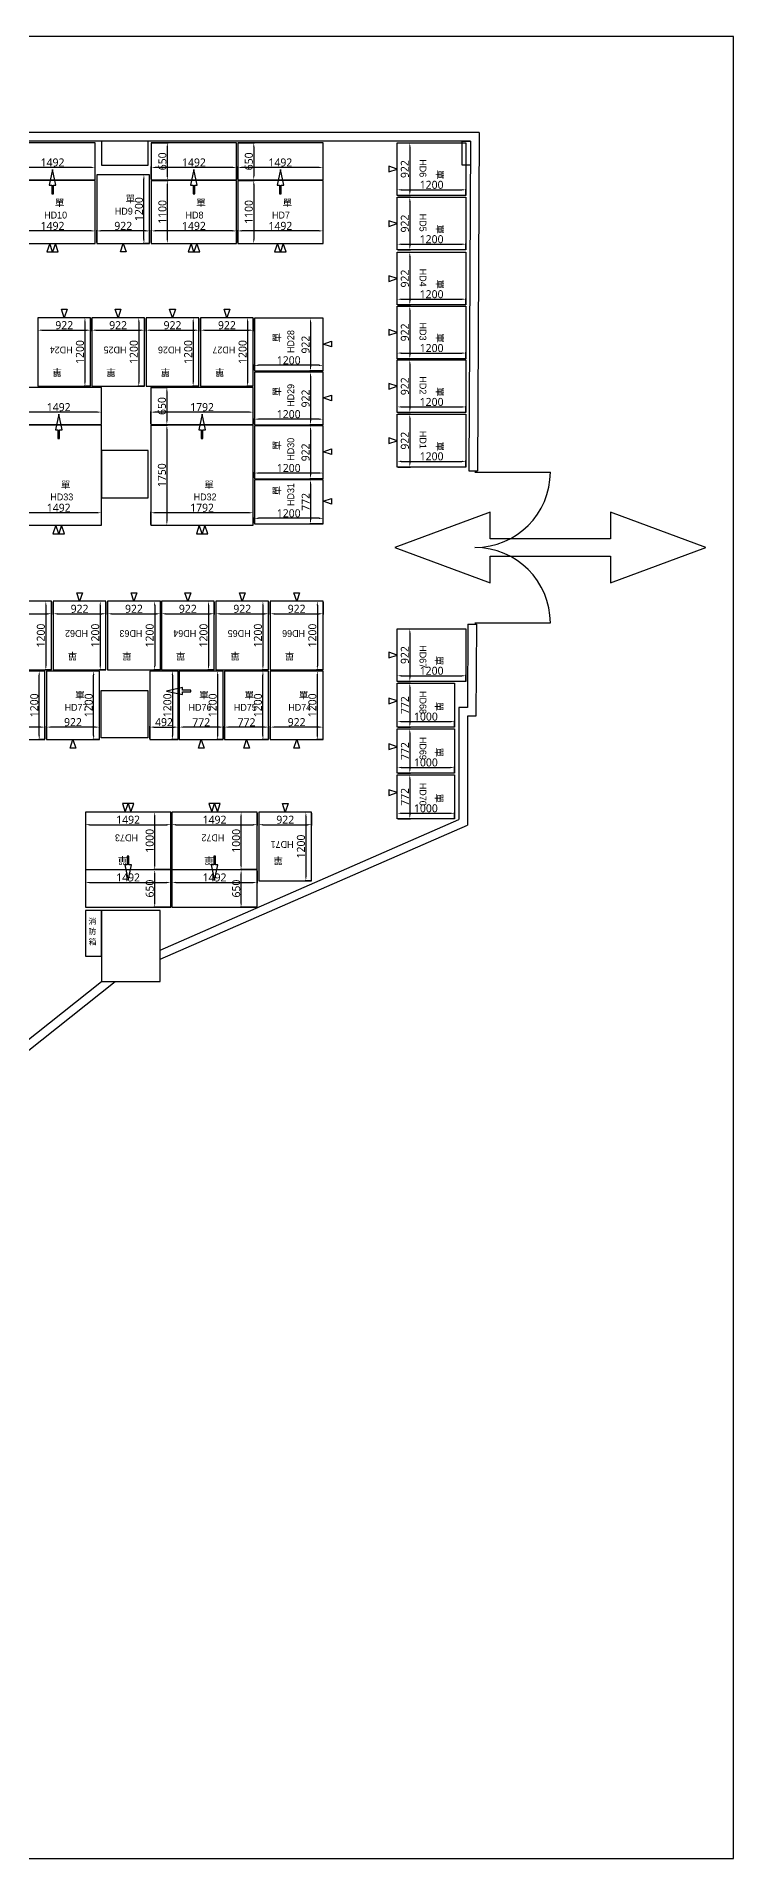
# Model space of a CAD drawing. Header units: millimetres. Extents: x 2061 to 57082, y 1374 to 33246.
# Drawn here: x 44886 to 57082, y 1374 to 33246 of the extents above; entities that cross this region are included whole.
import ezdxf

# ---------------------------------------------------------------- set-up
doc = ezdxf.new("R2010")
doc.units = ezdxf.units.MM
for name, color, linetype in [('a', 240, 'Continuous'), ('動線', 6, 'Continuous'), ('單層倉', 5, 'Continuous'), ('文字', 7, 'Continuous'), ('文字標註', 1, 'Continuous'), ('標註', 252, 'Continuous'), ('編號', 7, 'Continuous')]:
    doc.layers.add(name, color=color, linetype=linetype)
doc.styles.add('新細明體', font='PMingLiU.ttf')
doc.styles.add('黑體', font='Microsoft JhengHei.ttf')

msp = doc.modelspace()

# ---------------------------------------------------------------- linework, layer by layer
at = {"layer": 'a', "ltscale": 5}
for p, q in [((52633, 31566), (36902, 31566)), ((52633, 31566), (52600, 25646)), ((52482, 31416), (37052, 31416)), ((46022, 31416), (46022, 30996)), ((46842, 31416), (46022, 31416)), ((46842, 30996), (46842, 31416)), ((52332, 30996), (52332, 31416)), ((52332, 31416), (52482, 31416)), ((52482, 31416), (52450, 25646)), ((52482, 31416), (52482, 30996)), ((46022, 30996), (46842, 30996)), ((52482, 30996), (52332, 30996)), ((46022, 26006), (46022, 25176)), ((46842, 26006), (46022, 26006)), ((46842, 25176), (46842, 26006)), ((52450, 25646), (52600, 25646)), ((52557, 25626), (53877, 25626)), ((46022, 25176), (46842, 25176)), ((52435, 22966), (52427, 21506)), ((52435, 22966), (52585, 22966)), ((52557, 22986), (53877, 22986)), ((52585, 22966), (52576, 21356)), ((46017, 20976), (46017, 21806)), ((46017, 21806), (46837, 21806)), ((46837, 21806), (46837, 20976)), ((52427, 21506), (52277, 21506)), ((52277, 21506), (52277, 19546)), ((52576, 21356), (52427, 21356)), ((52427, 21356), (52427, 19448)), ((46837, 20976), (46017, 20976)), ((47052, 17266), (52277, 19546)), ((47052, 17103), (52427, 19448)), ((46022, 17956), (45744, 17956)), ((45744, 17956), (45744, 17156)), ((46022, 17956), (46022, 16717)), ((47052, 17956), (46022, 17956)), ((46022, 17156), (46022, 17956)), ((47052, 16717), (47052, 17956)), ((45744, 17156), (46022, 17156)), ((41822, 13381), (46022, 16717)), ((41822, 13190), (46263, 16717)), ((46022, 16717), (47052, 16717))]:
    msp.add_line(p, q, dxfattribs=at)
for centre, start, end in [((52557, 25626), 270, 0), ((52557, 22986), 0, 90)]:
    msp.add_arc(centre, 1320, start, end, dxfattribs=at)
at = {"layer": 'Defpoints', "ltscale": 5}
for p, q in [((57082, 33246), (2061, 33246)), ((57082, 1374), (57082, 33246)), ((2061, 1374), (57082, 1374))]:
    msp.add_line(p, q, dxfattribs=at)
at = {"layer": '動線', "lineweight": -3}
for p, q in [((45168, 30920), (45109, 30645)), ((45226, 30645), (45168, 30920)), ((47642, 30920), (47583, 30645)), ((47700, 30645), (47642, 30920)), ((49154, 30920), (49095, 30645)), ((49212, 30645), (49154, 30920)), ((51200, 30925), (51050, 30975)), ((51050, 30975), (51050, 30875)), ((51050, 30875), (51200, 30925)), ((45109, 30645), (45153, 30645)), ((45153, 30645), (45153, 30495)), ((45183, 30495), (45183, 30645)), ((45183, 30645), (45226, 30645)), ((47583, 30645), (47627, 30645)), ((47627, 30645), (47627, 30495)), ((47657, 30495), (47657, 30645)), ((47657, 30645), (47700, 30645)), ((49095, 30645), (49139, 30645)), ((49139, 30645), (49139, 30495)), ((49169, 30495), (49169, 30645)), ((49169, 30645), (49212, 30645)), ((45153, 30495), (45183, 30495)), ((47627, 30495), (47657, 30495)), ((49139, 30495), (49169, 30495)), ((51200, 29973), (51050, 30023)), ((51050, 30023), (51050, 29923)), ((51050, 29923), (51200, 29973)), ((45118, 29626), (45068, 29476)), ((45068, 29476), (45168, 29476)), ((45168, 29476), (45118, 29626)), ((45218, 29626), (45168, 29476)), ((45168, 29476), (45268, 29476)), ((45268, 29476), (45218, 29626)), ((46355, 29476), (46405, 29626)), ((46355, 29476), (46405, 29626)), ((46455, 29476), (46355, 29476)), ((46455, 29476), (46355, 29476)), ((46405, 29626), (46455, 29476)), ((46405, 29626), (46455, 29476)), ((47592, 29626), (47542, 29476)), ((47542, 29476), (47642, 29476)), ((47642, 29476), (47592, 29626)), ((47692, 29626), (47642, 29476)), ((47642, 29476), (47742, 29476)), ((47742, 29476), (47692, 29626)), ((49104, 29626), (49054, 29476)), ((49054, 29476), (49154, 29476)), ((49154, 29476), (49104, 29626)), ((49204, 29626), (49154, 29476)), ((49154, 29476), (49254, 29476)), ((49254, 29476), (49204, 29626)), ((51200, 29011), (51050, 29061)), ((51050, 29061), (51050, 28961)), ((51050, 28961), (51200, 29011)), ((45373, 28326), (45323, 28476)), ((45323, 28476), (45423, 28476)), ((45373, 28326), (45323, 28476)), ((45323, 28476), (45423, 28476)), ((45423, 28476), (45373, 28326)), ((45423, 28476), (45373, 28326)), ((46315, 28326), (46265, 28476)), ((46265, 28476), (46365, 28476)), ((46315, 28326), (46265, 28476)), ((46265, 28476), (46365, 28476)), ((46365, 28476), (46315, 28326)), ((46365, 28476), (46315, 28326)), ((47267, 28326), (47217, 28476)), ((47217, 28476), (47317, 28476)), ((47267, 28326), (47217, 28476)), ((47217, 28476), (47317, 28476)), ((47317, 28476), (47267, 28326)), ((47317, 28476), (47267, 28326)), ((48219, 28326), (48169, 28476)), ((48169, 28476), (48269, 28476)), ((48219, 28326), (48169, 28476)), ((48169, 28476), (48269, 28476)), ((48269, 28476), (48219, 28326)), ((48269, 28476), (48219, 28326)), ((51200, 28069), (51050, 28119)), ((51050, 28119), (51050, 28019)), ((51050, 28019), (51200, 28069)), ((49900, 27865), (50050, 27915)), ((49900, 27865), (50050, 27915)), ((50050, 27815), (49900, 27865)), ((50050, 27815), (49900, 27865)), ((50050, 27915), (50050, 27815)), ((50050, 27915), (50050, 27815)), ((51200, 27127), (51050, 27177)), ((51050, 27177), (51050, 27077)), ((51050, 27077), (51200, 27127)), ((49900, 26923), (50050, 26973)), ((49900, 26923), (50050, 26973)), ((50050, 26873), (49900, 26923)), ((50050, 26873), (49900, 26923)), ((50050, 26973), (50050, 26873)), ((50050, 26973), (50050, 26873)), ((45276, 26640), (45217, 26365)), ((45334, 26365), (45276, 26640)), ((47784, 26640), (47725, 26365)), ((47842, 26365), (47784, 26640)), ((45217, 26365), (45261, 26365)), ((45261, 26365), (45261, 26215)), ((45261, 26215), (45291, 26215)), ((45291, 26215), (45291, 26365)), ((45291, 26365), (45334, 26365)), ((47725, 26365), (47769, 26365)), ((47769, 26365), (47769, 26215)), ((47769, 26215), (47799, 26215)), ((47799, 26215), (47799, 26365)), ((47799, 26365), (47842, 26365)), ((51200, 26175), (51050, 26225)), ((51050, 26225), (51050, 26125)), ((51050, 26125), (51200, 26175)), ((49900, 25981), (50050, 26031)), ((49900, 25981), (50050, 26031)), ((50050, 25931), (49900, 25981)), ((50050, 25931), (49900, 25981)), ((50050, 26031), (50050, 25931)), ((50050, 26031), (50050, 25931)), ((49900, 25114), (50050, 25164)), ((49900, 25114), (50050, 25164)), ((50050, 25064), (49900, 25114)), ((50050, 25064), (49900, 25114)), ((50050, 25164), (50050, 25064)), ((50050, 25164), (50050, 25064)), ((45226, 24696), (45176, 24546)), ((45176, 24546), (45276, 24546)), ((45276, 24546), (45226, 24696)), ((45326, 24696), (45276, 24546)), ((45276, 24546), (45376, 24546)), ((45376, 24546), (45326, 24696)), ((47734, 24696), (47684, 24546)), ((47684, 24546), (47784, 24546)), ((47784, 24546), (47734, 24696)), ((47834, 24696), (47784, 24546)), ((47784, 24546), (47884, 24546)), ((47884, 24546), (47834, 24696)), ((45641, 23366), (45591, 23516)), ((45591, 23516), (45691, 23516)), ((45641, 23366), (45591, 23516)), ((45591, 23516), (45691, 23516)), ((45691, 23516), (45641, 23366)), ((45691, 23516), (45641, 23366)), ((46593, 23366), (46543, 23516)), ((46543, 23516), (46643, 23516)), ((46593, 23366), (46543, 23516)), ((46543, 23516), (46643, 23516)), ((46643, 23516), (46593, 23366)), ((46643, 23516), (46593, 23366)), ((47535, 23366), (47485, 23516)), ((47485, 23516), (47585, 23516)), ((47535, 23366), (47485, 23516)), ((47485, 23516), (47585, 23516)), ((47585, 23516), (47535, 23366)), ((47585, 23516), (47535, 23366)), ((48487, 23366), (48437, 23516)), ((48437, 23516), (48537, 23516)), ((48487, 23366), (48437, 23516)), ((48437, 23516), (48537, 23516)), ((48537, 23516), (48487, 23366)), ((48537, 23516), (48487, 23366)), ((49439, 23366), (49389, 23516)), ((49389, 23516), (49489, 23516)), ((49439, 23366), (49389, 23516)), ((49389, 23516), (49489, 23516)), ((49489, 23516), (49439, 23366)), ((49489, 23516), (49439, 23366)), ((51200, 22425), (51050, 22475)), ((51050, 22475), (51050, 22375)), ((51050, 22375), (51200, 22425)), ((47439, 21855), (47164, 21796)), ((47164, 21796), (47439, 21738)), ((47439, 21811), (47439, 21855)), ((47589, 21811), (47439, 21811)), ((47439, 21781), (47589, 21781)), ((47439, 21738), (47439, 21781)), ((47589, 21781), (47589, 21811)), ((51200, 21623), (51050, 21673)), ((51050, 21673), (51050, 21573)), ((51050, 21573), (51200, 21623)), ((45476, 20796), (45526, 20946)), ((45476, 20796), (45526, 20946)), ((45576, 20796), (45476, 20796)), ((45576, 20796), (45476, 20796)), ((45526, 20946), (45576, 20796)), ((45526, 20946), (45576, 20796)), ((47720, 20796), (47770, 20946)), ((47720, 20796), (47770, 20946)), ((47820, 20796), (47720, 20796)), ((47820, 20796), (47720, 20796)), ((47770, 20946), (47820, 20796)), ((47770, 20946), (47820, 20796)), ((48512, 20796), (48562, 20946)), ((48512, 20796), (48562, 20946)), ((48612, 20796), (48512, 20796)), ((48612, 20796), (48512, 20796)), ((48562, 20946), (48612, 20796)), ((48562, 20946), (48612, 20796)), ((49389, 20796), (49439, 20946)), ((49389, 20796), (49439, 20946)), ((49489, 20796), (49389, 20796)), ((49489, 20796), (49389, 20796)), ((49439, 20946), (49489, 20796)), ((49439, 20946), (49489, 20796)), ((51200, 20821), (51050, 20871)), ((51050, 20871), (51050, 20771)), ((51050, 20771), (51200, 20821)), ((46490, 19826), (46390, 19826)), ((46390, 19826), (46440, 19676)), ((46440, 19676), (46490, 19826)), ((46590, 19826), (46490, 19826)), ((46490, 19826), (46540, 19676)), ((46540, 19676), (46590, 19826)), ((48002, 19826), (47902, 19826)), ((47902, 19826), (47952, 19676)), ((47952, 19676), (48002, 19826)), ((48102, 19826), (48002, 19826)), ((48002, 19826), (48052, 19676)), ((48052, 19676), (48102, 19826)), ((49239, 19676), (49189, 19826)), ((49189, 19826), (49289, 19826)), ((49239, 19676), (49189, 19826)), ((49189, 19826), (49289, 19826)), ((49289, 19826), (49239, 19676)), ((49289, 19826), (49239, 19676)), ((51200, 20019), (51050, 20069)), ((51050, 20069), (51050, 19969)), ((51050, 19969), (51200, 20019)), ((46505, 18907), (46475, 18907)), ((46475, 18907), (46475, 18757)), ((46505, 18757), (46505, 18907)), ((48017, 18907), (47987, 18907)), ((47987, 18907), (47987, 18757)), ((48017, 18757), (48017, 18907)), ((46475, 18757), (46431, 18757)), ((46431, 18757), (46490, 18482)), ((46490, 18482), (46548, 18757)), ((46548, 18757), (46505, 18757)), ((47987, 18757), (47943, 18757)), ((47943, 18757), (48002, 18482)), ((48002, 18482), (48060, 18757)), ((48060, 18757), (48017, 18757))]:
    msp.add_line(p, q, dxfattribs=at)
at = {"layer": '單層倉'}
for p, q in [((45914, 31386), (44422, 31386)), ((45914, 30736), (45914, 31386)), ((48388, 31386), (46896, 31386)), ((46896, 31386), (46896, 30736)), ((48388, 30736), (48388, 31386)), ((49900, 31386), (48408, 31386)), ((48408, 31386), (48408, 30736)), ((49900, 30736), (49900, 31386)), ((51200, 30464), (51200, 31386)), ((51200, 31386), (52400, 31386)), ((52400, 31386), (52400, 30464)), ((44422, 30736), (45914, 30736)), ((45914, 30726), (44422, 30726)), ((45914, 29626), (45914, 30726)), ((46866, 30826), (45944, 30826)), ((45944, 30826), (45944, 29626)), ((46866, 29626), (46866, 30826)), ((46896, 30736), (48388, 30736)), ((48388, 30726), (46896, 30726)), ((46896, 30726), (46896, 29626)), ((48388, 29626), (48388, 30726)), ((48408, 30736), (49900, 30736)), ((49900, 30726), (48408, 30726)), ((48408, 30726), (48408, 29626)), ((49900, 29626), (49900, 30726)), ((52400, 30464), (51200, 30464)), ((51200, 29512), (51200, 30434)), ((51200, 30434), (52400, 30434)), ((52400, 30434), (52400, 29512)), ((44422, 29626), (45914, 29626)), ((45944, 29626), (46866, 29626)), ((46896, 29626), (48388, 29626)), ((48408, 29626), (49900, 29626)), ((52400, 29512), (51200, 29512)), ((51200, 28550), (51200, 29472)), ((51200, 29472), (52400, 29472)), ((52400, 29472), (52400, 28550)), ((52400, 28550), (51200, 28550)), ((51200, 27608), (51200, 28530)), ((51200, 28530), (52400, 28530)), ((52400, 28530), (52400, 27608)), ((45834, 28326), (44912, 28326)), ((44912, 28326), (44912, 27126)), ((45834, 27126), (45834, 28326)), ((46776, 28326), (45854, 28326)), ((45854, 28326), (45854, 27126)), ((46776, 27126), (46776, 28326)), ((47728, 28326), (46806, 28326)), ((46806, 28326), (46806, 27126)), ((47728, 27126), (47728, 28326)), ((48680, 28326), (47758, 28326)), ((47758, 28326), (47758, 27126)), ((48680, 27126), (48680, 28326)), ((49900, 28316), (48700, 28316)), ((48700, 28316), (48700, 27394)), ((49900, 27394), (49900, 28316)), ((52400, 27608), (51200, 27608)), ((51200, 26666), (51200, 27588)), ((51200, 27588), (52400, 27588)), ((52400, 27588), (52400, 26666)), ((46022, 27106), (44530, 27106)), ((44912, 27126), (45834, 27126)), ((45854, 27126), (46776, 27126)), ((46022, 26456), (46022, 27106)), ((46806, 27126), (47728, 27126)), ((48680, 27106), (46888, 27106)), ((46888, 27106), (46888, 26456)), ((47758, 27126), (48680, 27126)), ((48680, 26456), (48680, 27106)), ((48700, 27394), (49900, 27394)), ((49900, 27374), (48700, 27374)), ((48700, 27374), (48700, 26452)), ((49900, 26452), (49900, 27374)), ((44530, 26456), (46022, 26456)), ((46888, 26456), (48680, 26456)), ((52400, 26666), (51200, 26666)), ((51200, 25714), (51200, 26636)), ((51200, 26636), (52400, 26636)), ((52400, 26636), (52400, 25714)), ((46022, 26446), (44530, 26446)), ((46022, 24696), (46022, 26446)), ((48680, 26446), (46888, 26446)), ((46888, 26446), (46888, 24696)), ((48680, 24696), (48680, 26446)), ((48700, 26452), (49900, 26452)), ((49900, 26432), (48700, 26432)), ((48700, 26432), (48700, 25510)), ((49900, 25510), (49900, 26432)), ((48700, 25510), (49900, 25510)), ((52400, 25714), (51200, 25714)), ((49900, 25490), (48700, 25490)), ((48700, 25490), (48700, 24718)), ((49900, 24718), (49900, 25490)), ((44530, 24696), (46022, 24696)), ((46888, 24696), (48680, 24696)), ((48700, 24718), (49900, 24718)), ((45150, 23366), (44228, 23366)), ((45150, 22166), (45150, 23366)), ((46102, 23366), (45180, 23366)), ((45180, 23366), (45180, 22166)), ((46102, 22166), (46102, 23366)), ((47054, 23366), (46132, 23366)), ((46132, 23366), (46132, 22166)), ((47054, 22166), (47054, 23366)), ((47996, 23366), (47074, 23366)), ((47074, 23366), (47074, 22166)), ((47996, 22166), (47996, 23366)), ((48948, 23366), (48026, 23366)), ((48026, 23366), (48026, 22166)), ((48948, 22166), (48948, 23366)), ((49900, 23366), (48978, 23366)), ((48978, 23366), (48978, 22166)), ((49900, 22166), (49900, 23366)), ((51200, 21964), (51200, 22886)), ((51200, 22886), (52400, 22886)), ((52400, 22886), (52400, 21964)), ((45035, 22146), (44113, 22146)), ((44228, 22166), (45150, 22166)), ((45035, 20946), (45035, 22146)), ((45987, 22146), (45065, 22146)), ((45065, 22146), (45065, 20946)), ((45180, 22166), (46102, 22166)), ((45987, 20946), (45987, 22146)), ((46132, 22166), (47054, 22166)), ((47364, 22146), (46872, 22146)), ((46872, 22146), (46872, 20946)), ((47074, 22166), (47996, 22166)), ((47364, 20946), (47364, 22146)), ((48156, 22146), (47384, 22146)), ((47384, 22146), (47384, 20946)), ((48026, 22166), (48948, 22166)), ((48156, 20946), (48156, 22146)), ((48948, 22146), (48176, 22146)), ((48176, 22146), (48176, 20946)), ((48948, 20946), (48948, 22146)), ((48978, 22166), (49900, 22166)), ((49900, 22146), (48978, 22146)), ((48978, 22146), (48978, 20946)), ((49900, 20946), (49900, 22146)), ((52400, 21964), (51200, 21964)), ((51200, 21162), (51200, 21934)), ((51200, 21934), (52200, 21934)), ((52200, 21934), (52200, 21162)), ((52200, 21162), (51200, 21162)), ((51200, 20360), (51200, 21132)), ((51200, 21132), (52200, 21132)), ((52200, 21132), (52200, 20360)), ((44113, 20946), (45035, 20946)), ((45065, 20946), (45987, 20946)), ((46872, 20946), (47364, 20946)), ((47384, 20946), (48156, 20946)), ((48176, 20946), (48948, 20946)), ((48978, 20946), (49900, 20946)), ((52200, 20360), (51200, 20360)), ((51200, 19558), (51200, 20330)), ((51200, 20330), (52200, 20330)), ((52200, 20330), (52200, 19558)), ((47236, 19676), (45744, 19676)), ((45744, 19676), (45744, 18676)), ((47236, 18676), (47236, 19676)), ((48748, 19676), (47256, 19676)), ((47256, 19676), (47256, 18676)), ((48748, 18676), (48748, 19676)), ((49700, 19676), (48778, 19676)), ((48778, 19676), (48778, 18476)), ((49700, 18476), (49700, 19676)), ((52200, 19558), (51200, 19558)), ((45744, 18676), (47236, 18676)), ((47236, 18666), (45744, 18666)), ((45744, 18666), (45744, 18016)), ((47236, 18016), (47236, 18666)), ((47256, 18676), (48748, 18676)), ((48748, 18666), (47256, 18666)), ((47256, 18666), (47256, 18016)), ((48748, 18016), (48748, 18666)), ((48778, 18476), (49700, 18476)), ((45744, 18016), (47236, 18016)), ((47256, 18016), (48748, 18016))]:
    msp.add_line(p, q, dxfattribs=at)
at = {"layer": '文字標註', "ltscale": 5}
for p, q in [((52827, 24924), (51156, 24306)), ((52827, 24456), (52827, 24924)), ((56597, 24306), (54927, 24924)), ((54927, 24924), (54927, 24456)), ((51156, 24306), (52827, 23688)), ((54927, 24456), (52827, 24456)), ((54927, 23688), (56597, 24306)), ((52827, 24156), (54927, 24156)), ((52827, 23688), (52827, 24156)), ((54927, 24156), (54927, 23688))]:
    msp.add_line(p, q, dxfattribs=at)
at = {"layer": '標註', "color": 251}
for p, q in [((46910, 31386), (47190, 31386)), ((47176, 31316), (47176, 30806)), ((48422, 31386), (48702, 31386)), ((48688, 31316), (48688, 30806)), ((51214, 31386), (51432, 31386)), ((51418, 31316), (51418, 30534)), ((45844, 30954), (44492, 30954)), ((45914, 30750), (45914, 30968)), ((46896, 30750), (46896, 30968)), ((48318, 30954), (46966, 30954)), ((48388, 30750), (48388, 30968)), ((48408, 30750), (48408, 30968)), ((49830, 30954), (48478, 30954)), ((49900, 30750), (49900, 30968)), ((46852, 30826), (46753, 30826)), ((46767, 29696), (46767, 30756)), ((46910, 30736), (47190, 30736)), ((46910, 30726), (47190, 30726)), ((47176, 30656), (47176, 29696)), ((48422, 30736), (48702, 30736)), ((48422, 30726), (48702, 30726)), ((48688, 30656), (48688, 29696)), ((51200, 30478), (51200, 30577)), ((51214, 30464), (51432, 30464)), ((51214, 30434), (51432, 30434)), ((51270, 30563), (52330, 30563)), ((51418, 30364), (51418, 29582)), ((52400, 30478), (52400, 30577)), ((45844, 29844), (44492, 29844)), ((45914, 29640), (45914, 29858)), ((45944, 29640), (45944, 29858)), ((45944, 29640), (45944, 29858)), ((46796, 29844), (46014, 29844)), ((46796, 29844), (46014, 29844)), ((46866, 29640), (46866, 29858)), ((46866, 29640), (46866, 29858)), ((46896, 29640), (46896, 29858)), ((48318, 29844), (46966, 29844)), ((48388, 29640), (48388, 29858)), ((48408, 29640), (48408, 29858)), ((49830, 29844), (48478, 29844)), ((49900, 29640), (49900, 29858)), ((46852, 29626), (46753, 29626)), ((46910, 29626), (47190, 29626)), ((48422, 29626), (48702, 29626)), ((51200, 29526), (51200, 29625)), ((51214, 29512), (51432, 29512)), ((51214, 29472), (51432, 29472)), ((51270, 29611), (52330, 29611)), ((51418, 29402), (51418, 28620)), ((52400, 29526), (52400, 29625)), ((51200, 28564), (51200, 28663)), ((51214, 28550), (51432, 28550)), ((51214, 28530), (51432, 28530)), ((51270, 28649), (52330, 28649)), ((51418, 28460), (51418, 27678)), ((52400, 28564), (52400, 28663)), ((44912, 28312), (44912, 28093)), ((44912, 28312), (44912, 28093)), ((44982, 28107), (45764, 28107)), ((44982, 28107), (45764, 28107)), ((45820, 28326), (45721, 28326)), ((45820, 28326), (45721, 28326)), ((45735, 28256), (45735, 27196)), ((45735, 28256), (45735, 27196)), ((45834, 28312), (45834, 28093)), ((45834, 28312), (45834, 28093)), ((45854, 28312), (45854, 28093)), ((45854, 28312), (45854, 28093)), ((45924, 28107), (46706, 28107)), ((45924, 28107), (46706, 28107)), ((46762, 28326), (46663, 28326)), ((46762, 28326), (46663, 28326)), ((46677, 28256), (46677, 27196)), ((46677, 28256), (46677, 27196)), ((46776, 28312), (46776, 28093)), ((46776, 28312), (46776, 28093)), ((46806, 28312), (46806, 28093)), ((46806, 28312), (46806, 28093)), ((46876, 28107), (47658, 28107)), ((46876, 28107), (47658, 28107)), ((47714, 28326), (47615, 28326)), ((47714, 28326), (47615, 28326)), ((47629, 28256), (47629, 27196)), ((47629, 28256), (47629, 27196)), ((47728, 28312), (47728, 28093)), ((47728, 28312), (47728, 28093)), ((47758, 28312), (47758, 28093)), ((47758, 28312), (47758, 28093)), ((47828, 28107), (48610, 28107)), ((47828, 28107), (48610, 28107)), ((48666, 28326), (48567, 28326)), ((48666, 28326), (48567, 28326)), ((48581, 28256), (48581, 27196)), ((48581, 28256), (48581, 27196)), ((48680, 28312), (48680, 28093)), ((48680, 28312), (48680, 28093)), ((49886, 28316), (49667, 28316)), ((49886, 28316), (49667, 28316)), ((49681, 28246), (49681, 27464)), ((49681, 28246), (49681, 27464)), ((48700, 27408), (48700, 27507)), ((48700, 27408), (48700, 27507)), ((49830, 27493), (48770, 27493)), ((49830, 27493), (48770, 27493)), ((49900, 27408), (49900, 27507)), ((49900, 27408), (49900, 27507)), ((51200, 27622), (51200, 27721)), ((51214, 27608), (51432, 27608)), ((51214, 27588), (51432, 27588)), ((51270, 27707), (52330, 27707)), ((51418, 27518), (51418, 26736)), ((52400, 27622), (52400, 27721)), ((45820, 27126), (45721, 27126)), ((45820, 27126), (45721, 27126)), ((46762, 27126), (46663, 27126)), ((46762, 27126), (46663, 27126)), ((46902, 27106), (47182, 27106)), ((47714, 27126), (47615, 27126)), ((47714, 27126), (47615, 27126)), ((48666, 27126), (48567, 27126)), ((48666, 27126), (48567, 27126)), ((49886, 27394), (49667, 27394)), ((49886, 27394), (49667, 27394)), ((49886, 27374), (49667, 27374)), ((49886, 27374), (49667, 27374)), ((49681, 27304), (49681, 26522)), ((49681, 27304), (49681, 26522)), ((47168, 27036), (47168, 26526)), ((51200, 26680), (51200, 26779)), ((52400, 26680), (52400, 26779)), ((45952, 26674), (44600, 26674)), ((46022, 26470), (46022, 26688)), ((46888, 26470), (46888, 26688)), ((46902, 26456), (47182, 26456)), ((48610, 26674), (46958, 26674)), ((48680, 26470), (48680, 26688)), ((48700, 26466), (48700, 26565)), ((48700, 26466), (48700, 26565)), ((49830, 26551), (48770, 26551)), ((49830, 26551), (48770, 26551)), ((49900, 26466), (49900, 26565)), ((49900, 26466), (49900, 26565)), ((51214, 26666), (51432, 26666)), ((51214, 26636), (51432, 26636)), ((51270, 26765), (52330, 26765)), ((51418, 26566), (51418, 25784)), ((46902, 26446), (47182, 26446)), ((47168, 26376), (47168, 24766)), ((49886, 26452), (49667, 26452)), ((49886, 26452), (49667, 26452)), ((49886, 26432), (49667, 26432)), ((49886, 26432), (49667, 26432)), ((49681, 26362), (49681, 25580)), ((49681, 26362), (49681, 25580)), ((51200, 25728), (51200, 25827)), ((52400, 25728), (52400, 25827)), ((48700, 25524), (48700, 25623)), ((48700, 25524), (48700, 25623)), ((49830, 25609), (48770, 25609)), ((49830, 25609), (48770, 25609)), ((49886, 25510), (49667, 25510)), ((49886, 25510), (49667, 25510)), ((49900, 25524), (49900, 25623)), ((49900, 25524), (49900, 25623)), ((51214, 25714), (51432, 25714)), ((51270, 25813), (52330, 25813)), ((49886, 25490), (49667, 25490)), ((49886, 25490), (49667, 25490)), ((49681, 25420), (49681, 24788)), ((49681, 25420), (49681, 24788)), ((45952, 24914), (44600, 24914)), ((46022, 24710), (46022, 24928)), ((46888, 24710), (46888, 24928)), ((48610, 24914), (46958, 24914)), ((48680, 24710), (48680, 24928)), ((46902, 24696), (47182, 24696)), ((48700, 24732), (48700, 24831)), ((48700, 24732), (48700, 24831)), ((49830, 24817), (48770, 24817)), ((49830, 24817), (48770, 24817)), ((49886, 24718), (49667, 24718)), ((49886, 24718), (49667, 24718)), ((49900, 24732), (49900, 24831)), ((49900, 24732), (49900, 24831)), ((45136, 23366), (45037, 23366)), ((45136, 23366), (45037, 23366)), ((45051, 23296), (45051, 22236)), ((45051, 23296), (45051, 22236)), ((45150, 23352), (45150, 23133)), ((45150, 23352), (45150, 23133)), ((45180, 23352), (45180, 23133)), ((45180, 23352), (45180, 23133)), ((46088, 23366), (45989, 23366)), ((46088, 23366), (45989, 23366)), ((46003, 23296), (46003, 22236)), ((46003, 23296), (46003, 22236)), ((46102, 23352), (46102, 23133)), ((46102, 23352), (46102, 23133)), ((46132, 23352), (46132, 23133)), ((46132, 23352), (46132, 23133)), ((47040, 23366), (46941, 23366)), ((47040, 23366), (46941, 23366)), ((46955, 23296), (46955, 22236)), ((46955, 23296), (46955, 22236)), ((47054, 23352), (47054, 23133)), ((47054, 23352), (47054, 23133)), ((47074, 23352), (47074, 23133)), ((47074, 23352), (47074, 23133)), ((47982, 23366), (47883, 23366)), ((47982, 23366), (47883, 23366)), ((47897, 23296), (47897, 22236)), ((47897, 23296), (47897, 22236)), ((47996, 23352), (47996, 23133)), ((47996, 23352), (47996, 23133)), ((48026, 23352), (48026, 23133)), ((48026, 23352), (48026, 23133)), ((48934, 23366), (48835, 23366)), ((48934, 23366), (48835, 23366)), ((48849, 23296), (48849, 22236)), ((48849, 23296), (48849, 22236)), ((48948, 23352), (48948, 23133)), ((48948, 23352), (48948, 23133)), ((48978, 23352), (48978, 23133)), ((48978, 23352), (48978, 23133)), ((49886, 23366), (49787, 23366)), ((49886, 23366), (49787, 23366)), ((49801, 23296), (49801, 22236)), ((49801, 23296), (49801, 22236)), ((49900, 23352), (49900, 23133)), ((49900, 23352), (49900, 23133)), ((44298, 23147), (45080, 23147)), ((44298, 23147), (45080, 23147)), ((45250, 23147), (46032, 23147)), ((45250, 23147), (46032, 23147)), ((46202, 23147), (46984, 23147)), ((46202, 23147), (46984, 23147)), ((47144, 23147), (47926, 23147)), ((47144, 23147), (47926, 23147)), ((48096, 23147), (48878, 23147)), ((48096, 23147), (48878, 23147)), ((49048, 23147), (49830, 23147)), ((49048, 23147), (49830, 23147)), ((51214, 22886), (51432, 22886)), ((51418, 22816), (51418, 22034)), ((45021, 22146), (44921, 22146)), ((44935, 21016), (44935, 22076)), ((45136, 22166), (45037, 22166)), ((45136, 22166), (45037, 22166)), ((45973, 22146), (45873, 22146)), ((45887, 21016), (45887, 22076)), ((46088, 22166), (45989, 22166)), ((46088, 22166), (45989, 22166)), ((47040, 22166), (46941, 22166)), ((47040, 22166), (46941, 22166)), ((47350, 22146), (47251, 22146)), ((47265, 22076), (47265, 21016)), ((47982, 22166), (47883, 22166)), ((47982, 22166), (47883, 22166)), ((48142, 22146), (48043, 22146)), ((48057, 21016), (48057, 22076)), ((48934, 22166), (48835, 22166)), ((48934, 22166), (48835, 22166)), ((48934, 22146), (48835, 22146)), ((48849, 21016), (48849, 22076)), ((49886, 22166), (49787, 22166)), ((49886, 22166), (49787, 22166)), ((49886, 22146), (49787, 22146)), ((49801, 21016), (49801, 22076)), ((51200, 21978), (51200, 22077)), ((51270, 22063), (52330, 22063)), ((52400, 21978), (52400, 22077)), ((51214, 21964), (51432, 21964)), ((51214, 21934), (51432, 21934)), ((51418, 21864), (51418, 21232)), ((44965, 21165), (44183, 21165)), ((44965, 21165), (44183, 21165)), ((45035, 20960), (45035, 21179)), ((45035, 20960), (45035, 21179)), ((45065, 20960), (45065, 21179)), ((45065, 20960), (45065, 21179)), ((45917, 21165), (45135, 21165)), ((45917, 21165), (45135, 21165)), ((45987, 20960), (45987, 21179)), ((45987, 20960), (45987, 21179)), ((46872, 20960), (46872, 21179)), ((46942, 21165), (47294, 21165)), ((47364, 20960), (47364, 21179)), ((47384, 20960), (47384, 21179)), ((47384, 20960), (47384, 21179)), ((48086, 21165), (47454, 21165)), ((48086, 21165), (47454, 21165)), ((48156, 20960), (48156, 21179)), ((48156, 20960), (48156, 21179)), ((48176, 20960), (48176, 21179)), ((48176, 20960), (48176, 21179)), ((48878, 21165), (48246, 21165)), ((48878, 21165), (48246, 21165)), ((48948, 20960), (48948, 21179)), ((48948, 20960), (48948, 21179)), ((48978, 20960), (48978, 21179)), ((48978, 20960), (48978, 21179)), ((49830, 21165), (49048, 21165)), ((49830, 21165), (49048, 21165)), ((49900, 20960), (49900, 21179)), ((49900, 20960), (49900, 21179)), ((51200, 21176), (51200, 21275)), ((51214, 21162), (51432, 21162)), ((51214, 21132), (51432, 21132)), ((51270, 21261), (52130, 21261)), ((51418, 21062), (51418, 20430)), ((52200, 21176), (52200, 21275)), ((45021, 20946), (44921, 20946)), ((45973, 20946), (45873, 20946)), ((47350, 20946), (47251, 20946)), ((48142, 20946), (48043, 20946)), ((48934, 20946), (48835, 20946)), ((49886, 20946), (49787, 20946)), ((51200, 20374), (51200, 20473)), ((51270, 20459), (52130, 20459)), ((52200, 20374), (52200, 20473)), ((51214, 20360), (51432, 20360)), ((51214, 20330), (51432, 20330)), ((51418, 20260), (51418, 19628)), ((45744, 19662), (45744, 19444)), ((45814, 19458), (47166, 19458)), ((47222, 19676), (46941, 19676)), ((46955, 18746), (46955, 19606)), ((47236, 19662), (47236, 19444)), ((47256, 19662), (47256, 19444)), ((47326, 19458), (48678, 19458)), ((48734, 19676), (48453, 19676)), ((48467, 18746), (48467, 19606)), ((48748, 19662), (48748, 19444)), ((48778, 19662), (48778, 19444)), ((48778, 19662), (48778, 19444)), ((48848, 19458), (49630, 19458)), ((48848, 19458), (49630, 19458)), ((49686, 19676), (49586, 19676)), ((49686, 19676), (49586, 19676)), ((49600, 19606), (49600, 18546)), ((49600, 19606), (49600, 18546)), ((49700, 19662), (49700, 19444)), ((49700, 19662), (49700, 19444)), ((51200, 19572), (51200, 19671)), ((51214, 19558), (51432, 19558)), ((51270, 19657), (52130, 19657)), ((52200, 19572), (52200, 19671)), ((45744, 18652), (45744, 18434)), ((47222, 18676), (46941, 18676)), ((47222, 18666), (46941, 18666)), ((46955, 18086), (46955, 18596)), ((47236, 18652), (47236, 18434)), ((47256, 18652), (47256, 18434)), ((48734, 18676), (48453, 18676)), ((48734, 18666), (48453, 18666)), ((48467, 18086), (48467, 18596)), ((48748, 18652), (48748, 18434)), ((45814, 18448), (47166, 18448)), ((47326, 18448), (48678, 18448)), ((49686, 18476), (49586, 18476)), ((49686, 18476), (49586, 18476)), ((47222, 18016), (46941, 18016)), ((48734, 18016), (48453, 18016))]:
    msp.add_line(p, q, dxfattribs=at)
for points in [[(47165, 31316), (47188, 31316), (47176, 31386)], [(48677, 31316), (48700, 31316), (48688, 31386)], [(51407, 31316), (51430, 31316), (51418, 31386)], [(45844, 30966), (45844, 30943), (45914, 30954)], [(46966, 30966), (46966, 30943), (46896, 30954)], [(48318, 30966), (48318, 30943), (48388, 30954)], [(48478, 30966), (48478, 30943), (48408, 30954)], [(49830, 30966), (49830, 30943), (49900, 30954)], [(46755, 30756), (46778, 30756), (46767, 30826)], [(47165, 30806), (47188, 30806), (47176, 30736)], [(47165, 30656), (47188, 30656), (47176, 30726)], [(48677, 30806), (48700, 30806), (48688, 30736)], [(48677, 30656), (48700, 30656), (48688, 30726)], [(51270, 30575), (51270, 30551), (51200, 30563)], [(51407, 30534), (51430, 30534), (51418, 30464)], [(51407, 30364), (51430, 30364), (51418, 30434)], [(52330, 30575), (52330, 30551), (52400, 30563)], [(45844, 29856), (45844, 29833), (45914, 29844)], [(46014, 29856), (46014, 29833), (45944, 29844)], [(46014, 29856), (46014, 29833), (45944, 29844)], [(46755, 29696), (46778, 29696), (46767, 29626)], [(46796, 29856), (46796, 29833), (46866, 29844)], [(46796, 29856), (46796, 29833), (46866, 29844)], [(46966, 29856), (46966, 29833), (46896, 29844)], [(47165, 29696), (47188, 29696), (47176, 29626)], [(48318, 29856), (48318, 29833), (48388, 29844)], [(48478, 29856), (48478, 29833), (48408, 29844)], [(48677, 29696), (48700, 29696), (48688, 29626)], [(49830, 29856), (49830, 29833), (49900, 29844)], [(51270, 29623), (51270, 29599), (51200, 29611)], [(51407, 29582), (51430, 29582), (51418, 29512)], [(51407, 29402), (51430, 29402), (51418, 29472)], [(52330, 29623), (52330, 29599), (52400, 29611)], [(51270, 28661), (51270, 28637), (51200, 28649)], [(51407, 28620), (51430, 28620), (51418, 28550)], [(51407, 28460), (51430, 28460), (51418, 28530)], [(52330, 28661), (52330, 28637), (52400, 28649)], [(44982, 28119), (44982, 28096), (44912, 28107)], [(44982, 28119), (44982, 28096), (44912, 28107)], [(45723, 28256), (45746, 28256), (45735, 28326)], [(45723, 28256), (45746, 28256), (45735, 28326)], [(45764, 28119), (45764, 28096), (45834, 28107)], [(45764, 28119), (45764, 28096), (45834, 28107)], [(45924, 28119), (45924, 28096), (45854, 28107)], [(45924, 28119), (45924, 28096), (45854, 28107)], [(46665, 28256), (46688, 28256), (46677, 28326)], [(46665, 28256), (46688, 28256), (46677, 28326)], [(46706, 28119), (46706, 28096), (46776, 28107)], [(46706, 28119), (46706, 28096), (46776, 28107)], [(46876, 28119), (46876, 28096), (46806, 28107)], [(46876, 28119), (46876, 28096), (46806, 28107)], [(47617, 28256), (47640, 28256), (47629, 28326)], [(47617, 28256), (47640, 28256), (47629, 28326)], [(47658, 28119), (47658, 28096), (47728, 28107)], [(47658, 28119), (47658, 28096), (47728, 28107)], [(47828, 28119), (47828, 28096), (47758, 28107)], [(47828, 28119), (47828, 28096), (47758, 28107)], [(48569, 28256), (48592, 28256), (48581, 28326)], [(48569, 28256), (48592, 28256), (48581, 28326)], [(48610, 28119), (48610, 28096), (48680, 28107)], [(48610, 28119), (48610, 28096), (48680, 28107)], [(49670, 28246), (49693, 28246), (49681, 28316)], [(49670, 28246), (49693, 28246), (49681, 28316)], [(48770, 27505), (48770, 27481), (48700, 27493)], [(48770, 27505), (48770, 27481), (48700, 27493)], [(49670, 27464), (49693, 27464), (49681, 27394)], [(49670, 27464), (49693, 27464), (49681, 27394)], [(49830, 27505), (49830, 27481), (49900, 27493)], [(49830, 27505), (49830, 27481), (49900, 27493)], [(51270, 27719), (51270, 27695), (51200, 27707)], [(51407, 27678), (51430, 27678), (51418, 27608)], [(51407, 27518), (51430, 27518), (51418, 27588)], [(52330, 27719), (52330, 27695), (52400, 27707)], [(45723, 27196), (45746, 27196), (45735, 27126)], [(45723, 27196), (45746, 27196), (45735, 27126)], [(46665, 27196), (46688, 27196), (46677, 27126)], [(46665, 27196), (46688, 27196), (46677, 27126)], [(47157, 27036), (47180, 27036), (47168, 27106)], [(47617, 27196), (47640, 27196), (47629, 27126)], [(47617, 27196), (47640, 27196), (47629, 27126)], [(48569, 27196), (48592, 27196), (48581, 27126)], [(48569, 27196), (48592, 27196), (48581, 27126)], [(49670, 27304), (49693, 27304), (49681, 27374)], [(49670, 27304), (49693, 27304), (49681, 27374)], [(51270, 26777), (51270, 26753), (51200, 26765)], [(52330, 26777), (52330, 26753), (52400, 26765)], [(45952, 26686), (45952, 26663), (46022, 26674)], [(46958, 26686), (46958, 26663), (46888, 26674)], [(47157, 26526), (47180, 26526), (47168, 26456)], [(48610, 26686), (48610, 26663), (48680, 26674)], [(48770, 26563), (48770, 26539), (48700, 26551)], [(48770, 26563), (48770, 26539), (48700, 26551)], [(49670, 26522), (49693, 26522), (49681, 26452)], [(49670, 26522), (49693, 26522), (49681, 26452)], [(49830, 26563), (49830, 26539), (49900, 26551)], [(49830, 26563), (49830, 26539), (49900, 26551)], [(51407, 26736), (51430, 26736), (51418, 26666)], [(51407, 26566), (51430, 26566), (51418, 26636)], [(47157, 26376), (47180, 26376), (47168, 26446)], [(49670, 26362), (49693, 26362), (49681, 26432)], [(49670, 26362), (49693, 26362), (49681, 26432)], [(51270, 25825), (51270, 25801), (51200, 25813)], [(52330, 25825), (52330, 25801), (52400, 25813)], [(48770, 25621), (48770, 25597), (48700, 25609)], [(48770, 25621), (48770, 25597), (48700, 25609)], [(49670, 25580), (49693, 25580), (49681, 25510)], [(49670, 25580), (49693, 25580), (49681, 25510)], [(49830, 25621), (49830, 25597), (49900, 25609)], [(49830, 25621), (49830, 25597), (49900, 25609)], [(51407, 25784), (51430, 25784), (51418, 25714)], [(49670, 25420), (49693, 25420), (49681, 25490)], [(49670, 25420), (49693, 25420), (49681, 25490)], [(45952, 24926), (45952, 24903), (46022, 24914)], [(46958, 24926), (46958, 24903), (46888, 24914)], [(48610, 24926), (48610, 24903), (48680, 24914)], [(47157, 24766), (47180, 24766), (47168, 24696)], [(48770, 24829), (48770, 24805), (48700, 24817)], [(48770, 24829), (48770, 24805), (48700, 24817)], [(49670, 24788), (49693, 24788), (49681, 24718)], [(49670, 24788), (49693, 24788), (49681, 24718)], [(49830, 24829), (49830, 24805), (49900, 24817)], [(49830, 24829), (49830, 24805), (49900, 24817)], [(45039, 23296), (45062, 23296), (45051, 23366)], [(45039, 23296), (45062, 23296), (45051, 23366)], [(45991, 23296), (46014, 23296), (46003, 23366)], [(45991, 23296), (46014, 23296), (46003, 23366)], [(46943, 23296), (46966, 23296), (46955, 23366)], [(46943, 23296), (46966, 23296), (46955, 23366)], [(47885, 23296), (47908, 23296), (47897, 23366)], [(47885, 23296), (47908, 23296), (47897, 23366)], [(48837, 23296), (48860, 23296), (48849, 23366)], [(48837, 23296), (48860, 23296), (48849, 23366)], [(49789, 23296), (49812, 23296), (49801, 23366)], [(49789, 23296), (49812, 23296), (49801, 23366)], [(45080, 23159), (45080, 23136), (45150, 23147)], [(45080, 23159), (45080, 23136), (45150, 23147)], [(45250, 23159), (45250, 23136), (45180, 23147)], [(45250, 23159), (45250, 23136), (45180, 23147)], [(46032, 23159), (46032, 23136), (46102, 23147)], [(46032, 23159), (46032, 23136), (46102, 23147)], [(46202, 23159), (46202, 23136), (46132, 23147)], [(46202, 23159), (46202, 23136), (46132, 23147)], [(46984, 23159), (46984, 23136), (47054, 23147)], [(46984, 23159), (46984, 23136), (47054, 23147)], [(47144, 23159), (47144, 23136), (47074, 23147)], [(47144, 23159), (47144, 23136), (47074, 23147)], [(47926, 23159), (47926, 23136), (47996, 23147)], [(47926, 23159), (47926, 23136), (47996, 23147)], [(48096, 23159), (48096, 23136), (48026, 23147)], [(48096, 23159), (48096, 23136), (48026, 23147)], [(48878, 23159), (48878, 23136), (48948, 23147)], [(48878, 23159), (48878, 23136), (48948, 23147)], [(49048, 23159), (49048, 23136), (48978, 23147)], [(49048, 23159), (49048, 23136), (48978, 23147)], [(49830, 23159), (49830, 23136), (49900, 23147)], [(49830, 23159), (49830, 23136), (49900, 23147)], [(51407, 22816), (51430, 22816), (51418, 22886)], [(44924, 22076), (44947, 22076), (44935, 22146)], [(45039, 22236), (45062, 22236), (45051, 22166)], [(45039, 22236), (45062, 22236), (45051, 22166)], [(45876, 22076), (45899, 22076), (45887, 22146)], [(45991, 22236), (46014, 22236), (46003, 22166)], [(45991, 22236), (46014, 22236), (46003, 22166)], [(46943, 22236), (46966, 22236), (46955, 22166)], [(46943, 22236), (46966, 22236), (46955, 22166)], [(47253, 22076), (47276, 22076), (47265, 22146)], [(47885, 22236), (47908, 22236), (47897, 22166)], [(47885, 22236), (47908, 22236), (47897, 22166)], [(48045, 22076), (48068, 22076), (48057, 22146)], [(48837, 22236), (48860, 22236), (48849, 22166)], [(48837, 22236), (48860, 22236), (48849, 22166)], [(48837, 22076), (48860, 22076), (48849, 22146)], [(49789, 22236), (49812, 22236), (49801, 22166)], [(49789, 22236), (49812, 22236), (49801, 22166)], [(49789, 22076), (49812, 22076), (49801, 22146)], [(51270, 22075), (51270, 22051), (51200, 22063)], [(51407, 22034), (51430, 22034), (51418, 21964)], [(52330, 22075), (52330, 22051), (52400, 22063)], [(51407, 21864), (51430, 21864), (51418, 21934)], [(44965, 21176), (44965, 21153), (45035, 21165)], [(44965, 21176), (44965, 21153), (45035, 21165)], [(45135, 21176), (45135, 21153), (45065, 21165)], [(45135, 21176), (45135, 21153), (45065, 21165)], [(45917, 21176), (45917, 21153), (45987, 21165)], [(45917, 21176), (45917, 21153), (45987, 21165)], [(46942, 21176), (46942, 21153), (46872, 21165)], [(47294, 21176), (47294, 21153), (47364, 21165)], [(47454, 21176), (47454, 21153), (47384, 21165)], [(47454, 21176), (47454, 21153), (47384, 21165)], [(48086, 21176), (48086, 21153), (48156, 21165)], [(48086, 21176), (48086, 21153), (48156, 21165)], [(48246, 21176), (48246, 21153), (48176, 21165)], [(48246, 21176), (48246, 21153), (48176, 21165)], [(48878, 21176), (48878, 21153), (48948, 21165)], [(48878, 21176), (48878, 21153), (48948, 21165)], [(49048, 21176), (49048, 21153), (48978, 21165)], [(49048, 21176), (49048, 21153), (48978, 21165)], [(49830, 21176), (49830, 21153), (49900, 21165)], [(49830, 21176), (49830, 21153), (49900, 21165)], [(51270, 21273), (51270, 21249), (51200, 21261)], [(51407, 21232), (51430, 21232), (51418, 21162)], [(51407, 21062), (51430, 21062), (51418, 21132)], [(52130, 21273), (52130, 21249), (52200, 21261)], [(44924, 21016), (44947, 21016), (44935, 20946)], [(45876, 21016), (45899, 21016), (45887, 20946)], [(47253, 21016), (47276, 21016), (47265, 20946)], [(48045, 21016), (48068, 21016), (48057, 20946)], [(48837, 21016), (48860, 21016), (48849, 20946)], [(49789, 21016), (49812, 21016), (49801, 20946)], [(51270, 20471), (51270, 20447), (51200, 20459)], [(51407, 20430), (51430, 20430), (51418, 20360)], [(52130, 20471), (52130, 20447), (52200, 20459)], [(51407, 20260), (51430, 20260), (51418, 20330)], [(45814, 19469), (45814, 19446), (45744, 19458)], [(46943, 19606), (46967, 19606), (46955, 19676)], [(47166, 19469), (47166, 19446), (47236, 19458)], [(47326, 19469), (47326, 19446), (47256, 19458)], [(48455, 19606), (48479, 19606), (48467, 19676)], [(48678, 19469), (48678, 19446), (48748, 19458)], [(48848, 19469), (48848, 19446), (48778, 19458)], [(48848, 19469), (48848, 19446), (48778, 19458)], [(49589, 19606), (49612, 19606), (49600, 19676)], [(49589, 19606), (49612, 19606), (49600, 19676)], [(49630, 19469), (49630, 19446), (49700, 19458)], [(49630, 19469), (49630, 19446), (49700, 19458)], [(51270, 19669), (51270, 19645), (51200, 19657)], [(51407, 19628), (51430, 19628), (51418, 19558)], [(52130, 19669), (52130, 19645), (52200, 19657)], [(46943, 18746), (46967, 18746), (46955, 18676)], [(46943, 18596), (46967, 18596), (46955, 18666)], [(48455, 18746), (48479, 18746), (48467, 18676)], [(48455, 18596), (48479, 18596), (48467, 18666)], [(49589, 18546), (49612, 18546), (49600, 18476)], [(49589, 18546), (49612, 18546), (49600, 18476)], [(45814, 18459), (45814, 18436), (45744, 18448)], [(47166, 18459), (47166, 18436), (47236, 18448)], [(47326, 18459), (47326, 18436), (47256, 18448)], [(48678, 18459), (48678, 18436), (48748, 18448)], [(46943, 18086), (46967, 18086), (46955, 18016)], [(48455, 18086), (48479, 18086), (48467, 18016)]]:
    msp.add_solid(points, dxfattribs=at)

# ---------------------------------------------------------------- texts
at = {"layer": '文字', "color": 3, "style": '新細明體'}
for rotation, p in [(270, (51882, 30911)), (360, (45207, 30273)), (360, (46444, 30341)), (360, (47681, 30273)), (360, (49193, 30273)), (270, (51882, 29959)), (270, (51882, 28997)), (90, (49155, 27894)), (270, (51882, 28055)), (180, (45333, 27430)), (180, (46275, 27430)), (180, (47227, 27430)), (180, (48179, 27430)), (90, (49155, 26952)), (270, (51882, 27113)), (90, (49155, 26010)), (270, (51882, 26161)), (360, (45315, 25343)), (360, (47823, 25343)), (90, (49155, 25218)), (180, (45601, 22470)), (180, (46553, 22470)), (180, (47495, 22470)), (180, (48447, 22470)), (180, (49399, 22470)), (270, (51868, 22411)), (360, (45565, 21662)), (360, (47734, 21662)), (360, (48526, 21662)), (360, (49478, 21662)), (270, (51868, 21609)), (270, (51868, 20807)), (270, (51868, 20005)), (180, (46476, 18896)), (180, (47988, 18896)), (180, (49199, 18890))]:
    msp.add_text('單', height=120, rotation=rotation, dxfattribs=at).set_placement(p)
at = {"layer": '文字標註', "style": '新細明體'}
for s, p in [('消', (45795, 17718)), ('防', (45793, 17539)), ('箱', (45798, 17359))]:
    msp.add_text(s, height=100, rotation=360, dxfattribs=at).set_placement(p)
at = {"layer": '標註', "color": 251, "char_height": 140, "attachment_point": 5, "style": '黑體'}
for s, insert in [('1492', (45168, 31041)), ('1492', (47642, 31041)), ('1492', (49154, 31041)), ('1200', (51800, 30650)), ('922', (46405, 29931)), ('1200', (51800, 29698)), ('1200', (51800, 28736)), ('1200', (51800, 27794)), ('1200', (49300, 27580)), ('1200', (49300, 27580)), ('1492', (45276, 26761)), ('1792', (47784, 26761)), ('1200', (51800, 26852)), ('1200', (49300, 26638)), ('1200', (49300, 26638)), ('1200', (51800, 25900)), ('1200', (49300, 25696)), ('1200', (49300, 25696)), ('1200', (49300, 24904)), ('1200', (49300, 24904)), ('1200', (51800, 22150)), ('1000', (51700, 21348)), ('1000', (51700, 20546)), ('1000', (51700, 19744)), ('1492', (46490, 18534)), ('1492', (48002, 18534))]:
    msp.add_mtext(s, dxfattribs=dict(at, insert=insert))
at = {"layer": '標註', "color": 251, "char_height": 140, "attachment_point": 5, "rotation": 90, "style": '黑體'}
for s, insert in [('650', (47090, 31061)), ('650', (48602, 31061)), ('1200', (46680, 30226)), ('1100', (47090, 30176)), ('1100', (48602, 30176)), ('1200', (45648, 27726)), ('1200', (45648, 27726)), ('1200', (46590, 27726)), ('1200', (46590, 27726)), ('1200', (47542, 27726)), ('1200', (47542, 27726)), ('1200', (48494, 27726)), ('1200', (48494, 27726)), ('922', (49595, 27855)), ('650', (47082, 26781)), ('922', (49595, 26913)), ('922', (49595, 25971)), ('1750', (47082, 25571)), ('772', (49596, 25104)), ('1200', (44964, 22766)), ('1200', (44964, 22766)), ('1200', (45916, 22766)), ('1200', (45916, 22766)), ('1200', (46868, 22766)), ('1200', (46868, 22766)), ('1200', (47810, 22766)), ('1200', (47810, 22766)), ('1200', (48762, 22766)), ('1200', (48762, 22766)), ('1200', (49714, 22766)), ('1200', (49714, 22766)), ('1200', (44849, 21546)), ('1200', (45801, 21546)), ('1200', (47178, 21546)), ('1200', (47970, 21546)), ('1200', (48762, 21546)), ('1200', (49714, 21546)), ('1000', (46868, 19176)), ('1000', (48380, 19176)), ('1200', (49514, 19076)), ('1200', (49514, 19076)), ('650', (46869, 18341)), ('650', (48381, 18341))]:
    msp.add_mtext(s, dxfattribs=dict(at, insert=insert))
at = {"layer": '標註', "color": 2, "char_height": 140, "attachment_point": 5, "rotation": 90, "style": '黑體'}
for s, insert in [('922', (51332, 30925)), ('922', (51332, 29973)), ('922', (51332, 29011)), ('922', (51332, 28069)), ('922', (49595, 27855)), ('922', (51332, 27127)), ('922', (49595, 26913)), ('922', (51332, 26175)), ('922', (49595, 25971)), ('772', (49596, 25104)), ('922', (51332, 22425)), ('772', (51333, 21548)), ('772', (51333, 20746)), ('772', (51333, 19944))]:
    msp.add_mtext(s, dxfattribs=dict(at, insert=insert))
at = {"layer": '標註', "color": 2, "char_height": 140, "attachment_point": 5, "style": '黑體'}
for s, insert in [('1492', (45168, 29931)), ('922', (46405, 29931)), ('1492', (47642, 29931)), ('1492', (49154, 29931)), ('922', (45373, 28194)), ('922', (45373, 28194)), ('922', (46315, 28194)), ('922', (46315, 28194)), ('922', (47267, 28194)), ('922', (47267, 28194)), ('922', (48219, 28194)), ('922', (48219, 28194)), ('1492', (45276, 25001)), ('1792', (47784, 25001)), ('922', (45641, 23234)), ('922', (45641, 23234)), ('922', (46593, 23234)), ('922', (46593, 23234)), ('922', (47535, 23234)), ('922', (47535, 23234)), ('922', (48487, 23234)), ('922', (48487, 23234)), ('922', (49439, 23234)), ('922', (49439, 23234)), ('922', (45526, 21251)), ('922', (45526, 21251)), ('492', (47118, 21251)), ('772', (47770, 21250)), ('772', (47770, 21250)), ('772', (48562, 21250)), ('772', (48562, 21250)), ('922', (49439, 21251)), ('922', (49439, 21251)), ('1492', (46490, 19544)), ('1492', (48002, 19544)), ('922', (49239, 19544)), ('922', (49239, 19544))]:
    msp.add_mtext(s, dxfattribs=dict(at, insert=insert))
at = {"layer": '編號', "color": 7, "style": '新細明體'}
for s, rotation, p in [('HD6', 270, (51588, 31097)), ('HD10', 360, (45021, 30061)), ('HD9', 360, (46258, 30129)), ('HD8', 360, (47495, 30061)), ('HD7', 360, (49007, 30061)), ('HD5', 270, (51588, 30145)), ('HD4', 270, (51588, 29183)), ('HD28', 90, (49396, 27708)), ('HD3', 270, (51588, 28241)), ('HD24', 180, (45520, 27822)), ('HD25', 180, (46462, 27822)), ('HD26', 180, (47414, 27822)), ('HD27', 180, (48366, 27822)), ('HD29', 90, (49396, 26766)), ('HD2', 270, (51588, 27299)), ('HD30', 90, (49396, 25824)), ('HD1', 270, (51588, 26347)), ('HD33', 360, (45129, 25131)), ('HD32', 360, (47637, 25131)), ('HD31', 90, (49396, 25032)), ('HD62', 180, (45788, 22862)), ('HD63', 180, (46740, 22862)), ('HD64', 180, (47682, 22862)), ('HD65', 180, (48634, 22862)), ('HD66', 180, (49586, 22862)), ('HD67', 270, (51588, 22597)), ('HD68', 270, (51588, 21795)), ('HD77', 360, (45379, 21450)), ('HD76', 360, (47548, 21450)), ('HD75', 360, (48340, 21450)), ('HD74', 360, (49292, 21450)), ('HD69', 270, (51588, 20993)), ('HD70', 270, (51588, 20191)), ('HD73', 180, (46662, 19288)), ('HD72', 180, (48174, 19288)), ('HD71', 180, (49385, 19172))]:
    msp.add_text(s, height=120, rotation=rotation, dxfattribs=at).set_placement(p)

doc.saveas('drawing.dxf')
